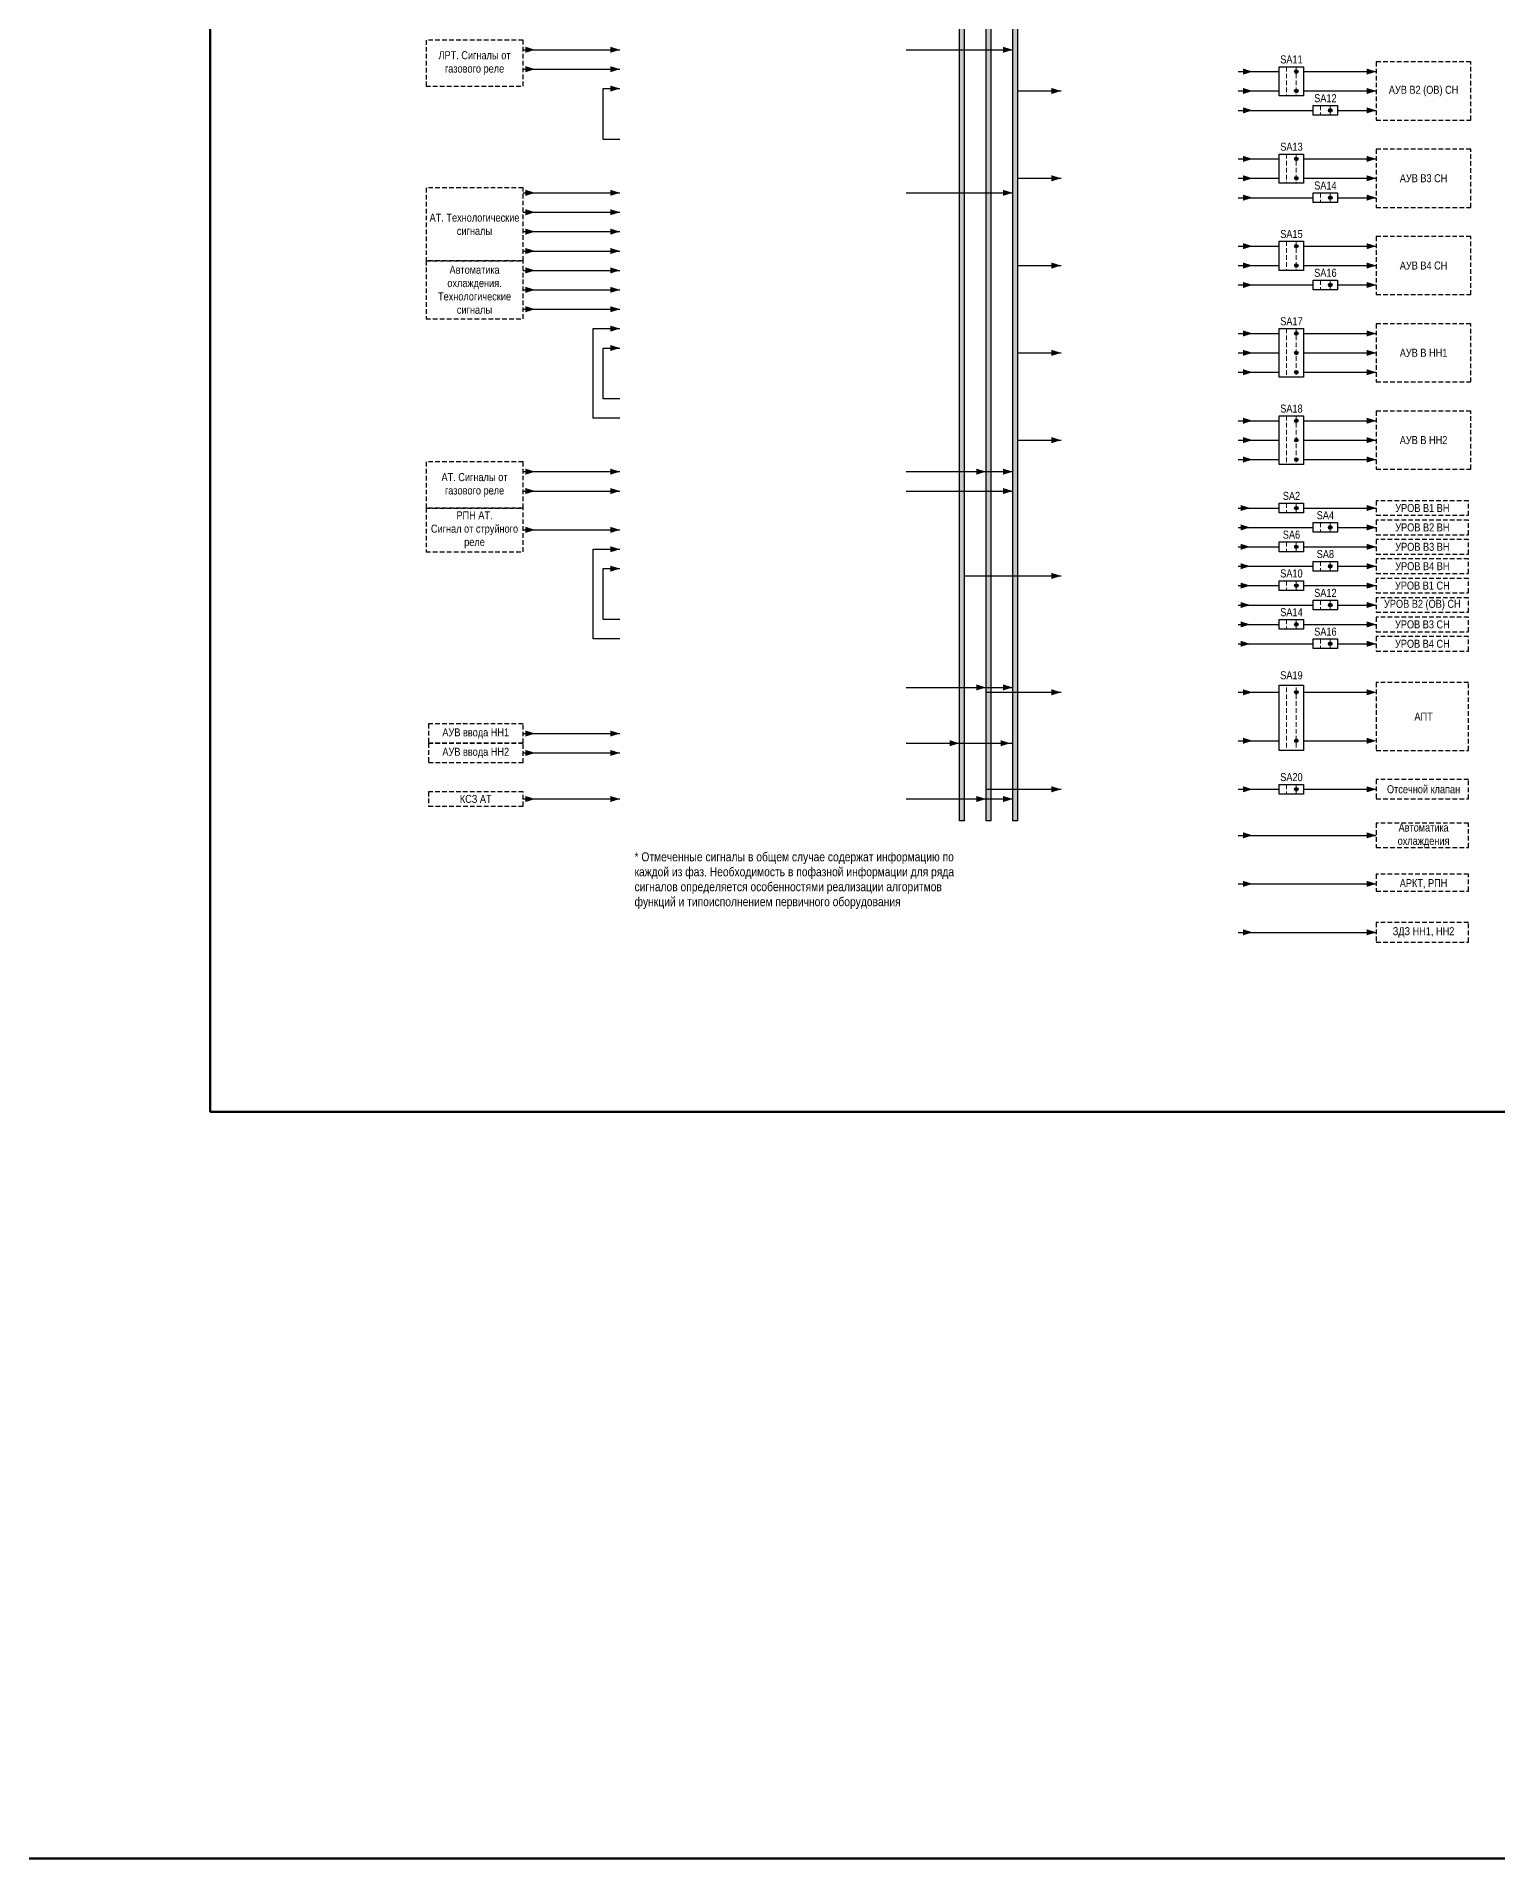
# Model space of a CAD drawing. Header units: millimetres. Extents: x 25558 to 49929, y 1902 to 19390.
# Drawn here: x 28120 to 28723, y 14208 to 14960 of the extents above; entities that cross this region are included whole.
import ezdxf

# ---------------------------------------------------------------- set-up
doc = ezdxf.new("R2010")
doc.units = ezdxf.units.MM
doc.linetypes.add('штриховая2', pattern=[9.525, 6.35, -3.175])
for name, color, linetype, lineweight in [('Основная', 7, 'Continuous', 30), ('Отключение_включение', 1, 'Continuous', 30), ('Тонкая', 7, 'Continuous', 5), ('Цепи внешние', 84, 'Continuous', 30), ('Цепи внутренние', 5, 'Continuous', 30), ('Штриховая', 7, 'штриховая2', 20)]:
    doc.layers.add(name, color=color, linetype=linetype, lineweight=lineweight)
doc.styles.add('Narrow', font='ARIALN.TTF')

msp = doc.modelspace()

# ---------------------------------------------------------------- hatches: boundary and pattern name
at = {"layer": 'Отключение_включение'}
h = msp.add_hatch(color=256, dxfattribs=at)
h.dxf.hatch_style = 1
h.paths.add_polyline_path([(28525, 15121), (28523, 15121), (28523, 14636), (28525, 14636)])
at = {"layer": 'Тонкая', "lineweight": 25, "ltscale": 0.25}
h = msp.add_hatch(color=256, dxfattribs=at)
edge = h.paths.add_edge_path()
edge.add_arc((28640, 14945), 0.75, 0, 360)
h = msp.add_hatch(color=256, dxfattribs=at)
edge = h.paths.add_edge_path()
edge.add_arc((28640, 14937), 0.75, 0, 360)
h = msp.add_hatch(color=256, dxfattribs=at)
edge = h.paths.add_edge_path()
edge.add_arc((28654, 14929), 0.75, 0, 360)
h = msp.add_hatch(color=256, dxfattribs=at)
edge = h.paths.add_edge_path()
edge.add_arc((28640, 14909), 0.75, 0, 360)
h = msp.add_hatch(color=256, dxfattribs=at)
edge = h.paths.add_edge_path()
edge.add_arc((28640, 14901), 0.75, 0, 360)
h = msp.add_hatch(color=256, dxfattribs=at)
edge = h.paths.add_edge_path()
edge.add_arc((28654, 14893), 0.75, 0, 360)
h = msp.add_hatch(color=256, dxfattribs=at)
edge = h.paths.add_edge_path()
edge.add_arc((28640, 14873), 0.75, 0, 360)
h = msp.add_hatch(color=256, dxfattribs=at)
edge = h.paths.add_edge_path()
edge.add_arc((28640, 14865), 0.75, 0, 360)
h = msp.add_hatch(color=256, dxfattribs=at)
edge = h.paths.add_edge_path()
edge.add_arc((28654, 14857), 0.75, 0, 360)
h = msp.add_hatch(color=256, dxfattribs=at)
edge = h.paths.add_edge_path()
edge.add_arc((28640, 14837), 0.75, 0, 360)
h = msp.add_hatch(color=256, dxfattribs=at)
edge = h.paths.add_edge_path()
edge.add_arc((28640, 14829), 0.75, 0, 360)
h = msp.add_hatch(color=256, dxfattribs=at)
edge = h.paths.add_edge_path()
edge.add_arc((28640, 14821), 0.75, 0, 360)
h = msp.add_hatch(color=256, dxfattribs=at)
edge = h.paths.add_edge_path()
edge.add_arc((28640, 14801), 0.75, 0, 360)
h = msp.add_hatch(color=256, dxfattribs=at)
edge = h.paths.add_edge_path()
edge.add_arc((28640, 14793), 0.75, 0, 360)
h = msp.add_hatch(color=256, dxfattribs=at)
edge = h.paths.add_edge_path()
edge.add_arc((28640, 14785), 0.75, 0, 360)
h = msp.add_hatch(color=256, dxfattribs=at)
edge = h.paths.add_edge_path()
edge.add_arc((28640, 14765), 0.75, 0, 360)
h = msp.add_hatch(color=256, dxfattribs=at)
edge = h.paths.add_edge_path()
edge.add_arc((28654, 14757), 0.75, 0, 360)
h = msp.add_hatch(color=256, dxfattribs=at)
edge = h.paths.add_edge_path()
edge.add_arc((28640, 14749), 0.75, 0, 360)
h = msp.add_hatch(color=256, dxfattribs=at)
edge = h.paths.add_edge_path()
edge.add_arc((28654, 14741), 0.75, 0, 360)
h = msp.add_hatch(color=256, dxfattribs=at)
edge = h.paths.add_edge_path()
edge.add_arc((28640, 14733), 0.75, 0, 360)
h = msp.add_hatch(color=256, dxfattribs=at)
edge = h.paths.add_edge_path()
edge.add_arc((28654, 14725), 0.75, 0, 360)
h = msp.add_hatch(color=256, dxfattribs=at)
edge = h.paths.add_edge_path()
edge.add_arc((28640, 14717), 0.75, 0, 360)
h = msp.add_hatch(color=256, dxfattribs=at)
edge = h.paths.add_edge_path()
edge.add_arc((28654, 14709), 0.75, 0, 360)
h = msp.add_hatch(color=256, dxfattribs=at)
edge = h.paths.add_edge_path()
edge.add_arc((28640, 14689), 0.75, 0, 360)
h = msp.add_hatch(color=256, dxfattribs=at)
edge = h.paths.add_edge_path()
edge.add_arc((28640, 14669), 0.75, 0, 360)
h = msp.add_hatch(color=256, dxfattribs=at)
edge = h.paths.add_edge_path()
edge.add_arc((28640, 14649), 0.75, 0, 360)
at = {"layer": 'Цепи внутренние', "ltscale": 0.3}
h = msp.add_hatch(color=256, dxfattribs=at)
h.dxf.hatch_style = 1
h.paths.add_polyline_path([(28503, 15121), (28501, 15121), (28501, 14636), (28503, 14636)])
h = msp.add_hatch(color=256, dxfattribs=at)
h.dxf.hatch_style = 1
h.paths.add_polyline_path([(28514, 15121), (28512, 15121), (28512, 14636), (28514, 14636)])

# ---------------------------------------------------------------- linework, layer by layer
at = {"layer": 'Основная'}
for points in [[(28633, 14947), (28643, 14947), (28643, 14935), (28633, 14935)], [(28647, 14931), (28657, 14931), (28657, 14927), (28647, 14927)], [(28633, 14911), (28643, 14911), (28643, 14899), (28633, 14899)], [(28647, 14895), (28657, 14895), (28657, 14891), (28647, 14891)], [(28633, 14875), (28643, 14875), (28643, 14863), (28633, 14863)], [(28647, 14859), (28657, 14859), (28657, 14855), (28647, 14855)], [(28633, 14839), (28643, 14839), (28643, 14819), (28633, 14819)], [(28633, 14803), (28643, 14803), (28643, 14783), (28633, 14783)], [(28633, 14767), (28643, 14767), (28643, 14763), (28633, 14763)], [(28647, 14759), (28657, 14759), (28657, 14755), (28647, 14755)], [(28633, 14751), (28643, 14751), (28643, 14747), (28633, 14747)], [(28647, 14743), (28657, 14743), (28657, 14739), (28647, 14739)], [(28633, 14735), (28643, 14735), (28643, 14731), (28633, 14731)], [(28647, 14727), (28657, 14727), (28657, 14723), (28647, 14723)], [(28633, 14719), (28643, 14719), (28643, 14715), (28633, 14715)], [(28647, 14711), (28657, 14711), (28657, 14707), (28647, 14707)], [(28633, 14692), (28643, 14692), (28643, 14665), (28633, 14665)], [(28633, 14651), (28643, 14651), (28643, 14647), (28633, 14647)]]:
    msp.add_lwpolyline(points, close=True, dxfattribs=at)
at = {"layer": 'Отключение_включение'}
for p, q in [((28479, 14954), (28523, 14954)), ((28616, 14945), (28633, 14945)), ((28643, 14945), (28673, 14945)), ((28525, 14937), (28543, 14937)), ((28616, 14909), (28633, 14909)), ((28643, 14909), (28673, 14909)), ((28479, 14895), (28523, 14895)), ((28525, 14901), (28543, 14901)), ((28616, 14873), (28633, 14873)), ((28643, 14873), (28673, 14873)), ((28525, 14865), (28543, 14865)), ((28616, 14837), (28633, 14837)), ((28643, 14837), (28673, 14837)), ((28525, 14829), (28543, 14829)), ((28616, 14801), (28633, 14801)), ((28643, 14801), (28673, 14801)), ((28525, 14793), (28543, 14793)), ((28479, 14780), (28523, 14780)), ((28479, 14772), (28523, 14772)), ((28479, 14691), (28523, 14691)), ((28479, 14668), (28523, 14668)), ((28479, 14645), (28523, 14645))]:
    msp.add_line(p, q, dxfattribs=at)
msp.add_lwpolyline([(28523, 15121), (28525, 15121), (28525, 14636), (28523, 14636)], close=True, dxfattribs=at)
for points in [[(28523, 14954, 0, 2.5, 0), (28519, 14954, 0, 0, 0)], [(28622, 14945, 0, 2.5, 0), (28618, 14945, 0, 0, 0)], [(28673, 14945, 0, 2.5, 0), (28669, 14945, 0, 0, 0)], [(28543, 14937, 0, 2.5, 0), (28539, 14937, 0, 0, 0)], [(28622, 14909, 0, 2.5, 0), (28618, 14909, 0, 0, 0)], [(28673, 14909, 0, 2.5, 0), (28669, 14909, 0, 0, 0)], [(28543, 14901, 0, 2.5, 0), (28539, 14901, 0, 0, 0)], [(28523, 14895, 0, 2.5, 0), (28519, 14895, 0, 0, 0)], [(28622, 14873, 0, 2.5, 0), (28618, 14873, 0, 0, 0)], [(28673, 14873, 0, 2.5, 0), (28669, 14873, 0, 0, 0)], [(28543, 14865, 0, 2.5, 0), (28539, 14865, 0, 0, 0)], [(28622, 14837, 0, 2.5, 0), (28618, 14837, 0, 0, 0)], [(28673, 14837, 0, 2.5, 0), (28669, 14837, 0, 0, 0)], [(28543, 14829, 0, 2.5, 0), (28539, 14829, 0, 0, 0)], [(28622, 14801, 0, 2.5, 0), (28618, 14801, 0, 0, 0)], [(28673, 14801, 0, 2.5, 0), (28669, 14801, 0, 0, 0)], [(28543, 14793, 0, 2.5, 0), (28539, 14793, 0, 0, 0)], [(28512, 14780, 0, 2.5, 0), (28508, 14780, 0, 0, 0)], [(28523, 14780, 0, 2.5, 0), (28519, 14780, 0, 0, 0)], [(28523, 14772, 0, 2.5, 0), (28519, 14772, 0, 0, 0)], [(28512, 14691, 0, 2.5, 0), (28508, 14691, 0, 0, 0)], [(28523, 14691, 0, 2.5, 0), (28519, 14691, 0, 0, 0)], [(28501, 14668, 0, 2.5, 0), (28497, 14668, 0, 0, 0)], [(28522, 14668, 0, 2.5, 0), (28518, 14668, 0, 0, 0)], [(28512, 14645, 0, 2.5, 0), (28508, 14645, 0, 0, 0)], [(28523, 14645, 0, 2.5, 0), (28519, 14645, 0, 0, 0)]]:
    msp.add_lwpolyline(points, format="xyseb", dxfattribs=at)
at = {"layer": 'Тонкая', "lineweight": 50}
msp.add_lwpolyline([(25558, 19390), (32565, 19390), (32565, 14208), (25558, 14208)], close=True, dxfattribs=at)
at = {"layer": 'Тонкая', "color": 3, "lineweight": 50}
msp.add_lwpolyline([(28786, 14516), (28192, 14516), (28192, 15356), (28786, 15356)], close=True, dxfattribs=at)
at = {"layer": 'Тонкая', "lineweight": 25, "ltscale": 0.25}
for centre in [(28640, 14945), (28640, 14937), (28654, 14929), (28640, 14909), (28640, 14901), (28654, 14893), (28640, 14873), (28640, 14865), (28654, 14857), (28640, 14837), (28640, 14829), (28640, 14821), (28640, 14801), (28640, 14793), (28640, 14785), (28640, 14765), (28654, 14757), (28640, 14749), (28654, 14741), (28640, 14733), (28654, 14725), (28640, 14717), (28654, 14709), (28640, 14689), (28640, 14669), (28640, 14649)]:
    msp.add_circle(centre, 0.75, dxfattribs=at)
at = {"layer": 'Цепи внешние', "ltscale": 0.3}
for p, q in [((28321, 14954), (28361, 14954)), ((28321, 14946), (28361, 14946)), ((28616, 14937), (28633, 14937)), ((28643, 14937), (28673, 14937)), ((28616, 14929), (28647, 14929)), ((28657, 14929), (28673, 14929)), ((28321, 14895), (28361, 14895)), ((28616, 14901), (28633, 14901)), ((28643, 14901), (28673, 14901)), ((28616, 14893), (28647, 14893)), ((28657, 14893), (28673, 14893)), ((28321, 14887), (28361, 14887)), ((28321, 14879), (28361, 14879)), ((28321, 14871), (28361, 14871)), ((28616, 14865), (28633, 14865)), ((28643, 14865), (28673, 14865)), ((28321, 14863), (28361, 14863)), ((28321, 14855), (28361, 14855)), ((28616, 14857), (28647, 14857)), ((28657, 14857), (28673, 14857)), ((28321, 14847), (28361, 14847)), ((28616, 14829), (28633, 14829)), ((28643, 14829), (28673, 14829)), ((28616, 14821), (28633, 14821)), ((28643, 14821), (28673, 14821)), ((28616, 14793), (28633, 14793)), ((28643, 14793), (28673, 14793)), ((28616, 14785), (28633, 14785)), ((28643, 14785), (28673, 14785)), ((28321, 14780), (28361, 14780)), ((28321, 14772), (28361, 14772)), ((28321, 14756), (28361, 14756)), ((28321, 14672), (28361, 14672)), ((28321, 14664), (28361, 14664)), ((28321, 14645), (28361, 14645))]:
    msp.add_line(p, q, dxfattribs=at)
at = {"layer": 'Цепи внешние'}
for p, q in [((28616, 14765), (28633, 14765)), ((28643, 14765), (28673, 14765)), ((28616, 14757), (28647, 14757)), ((28657, 14757), (28673, 14757)), ((28616, 14749), (28633, 14749)), ((28643, 14749), (28673, 14749)), ((28616, 14741), (28647, 14741)), ((28657, 14741), (28673, 14741)), ((28616, 14733), (28633, 14733)), ((28643, 14733), (28673, 14733)), ((28616, 14725), (28647, 14725)), ((28657, 14725), (28673, 14725)), ((28616, 14717), (28633, 14717)), ((28643, 14717), (28673, 14717)), ((28616, 14709), (28647, 14709)), ((28657, 14709), (28673, 14709)), ((28616, 14689), (28633, 14689)), ((28643, 14689), (28669, 14689)), ((28616, 14669), (28633, 14669)), ((28643, 14669), (28669, 14669)), ((28616, 14649), (28633, 14649)), ((28643, 14649), (28673, 14649)), ((28616, 14610), (28673, 14610)), ((28616, 14590), (28673, 14590))]:
    msp.add_line(p, q, dxfattribs=at)
at = {"layer": 'Цепи внешние', "linetype": 'штриховая2', "ltscale": 0.3}
for points in [[(28321, 14958), (28281, 14958), (28281, 14939), (28321, 14939)], [(28712, 14949), (28673, 14949), (28673, 14925), (28712, 14925)], [(28712, 14913), (28673, 14913), (28673, 14889), (28712, 14889)], [(28321, 14897), (28281, 14897), (28281, 14867), (28321, 14867)], [(28712, 14877), (28673, 14877), (28673, 14853), (28712, 14853)], [(28321, 14867), (28281, 14867), (28281, 14843), (28321, 14843)], [(28712, 14841), (28673, 14841), (28673, 14817), (28712, 14817)], [(28712, 14805), (28673, 14805), (28673, 14781), (28712, 14781)], [(28321, 14784), (28281, 14784), (28281, 14765), (28321, 14765)], [(28711, 14768), (28673, 14768), (28673, 14762), (28711, 14762)], [(28321, 14765), (28281, 14765), (28281, 14747), (28321, 14747)], [(28711, 14760), (28673, 14760), (28673, 14754), (28711, 14754)], [(28711, 14752), (28673, 14752), (28673, 14746), (28711, 14746)], [(28711, 14744), (28673, 14744), (28673, 14738), (28711, 14738)], [(28711, 14736), (28673, 14736), (28673, 14730), (28711, 14730)], [(28711, 14728), (28673, 14728), (28673, 14722), (28711, 14722)], [(28711, 14720), (28673, 14720), (28673, 14714), (28711, 14714)], [(28711, 14712), (28673, 14712), (28673, 14706), (28711, 14706)], [(28711, 14693), (28673, 14693), (28673, 14665), (28711, 14665)], [(28321, 14676), (28282, 14676), (28282, 14668), (28321, 14668)], [(28321, 14668), (28282, 14668), (28282, 14660), (28321, 14660)], [(28321, 14648), (28282, 14648), (28282, 14642), (28321, 14642)], [(28711, 14653), (28673, 14653), (28673, 14645), (28711, 14645)], [(28711, 14635), (28673, 14635), (28673, 14625), (28711, 14625)], [(28711, 14614), (28673, 14614), (28673, 14607), (28711, 14607)], [(28711, 14594), (28673, 14594), (28673, 14586), (28711, 14586)]]:
    msp.add_lwpolyline(points, close=True, dxfattribs=at)
at = {"layer": 'Цепи внешние', "ltscale": 0.3}
for points in [[(28326, 14954, 0, 2.5, 0), (28322, 14954, 0, 0, 0)], [(28361, 14954, 0, 2.5, 0), (28357, 14954, 0, 0, 0)], [(28326, 14946, 0, 2.5, 0), (28322, 14946, 0, 0, 0)], [(28361, 14946, 0, 2.5, 0), (28357, 14946, 0, 0, 0)], [(28622, 14937, 0, 2.5, 0), (28618, 14937, 0, 0, 0)], [(28673, 14937, 0, 2.5, 0), (28669, 14937, 0, 0, 0)], [(28622, 14929, 0, 2.5, 0), (28618, 14929, 0, 0, 0)], [(28673, 14929, 0, 2.5, 0), (28669, 14929, 0, 0, 0)], [(28622, 14901, 0, 2.5, 0), (28618, 14901, 0, 0, 0)], [(28673, 14901, 0, 2.5, 0), (28669, 14901, 0, 0, 0)], [(28326, 14895, 0, 2.5, 0), (28322, 14895, 0, 0, 0)], [(28361, 14895, 0, 2.5, 0), (28357, 14895, 0, 0, 0)], [(28326, 14887, 0, 2.5, 0), (28322, 14887, 0, 0, 0)], [(28361, 14887, 0, 2.5, 0), (28357, 14887, 0, 0, 0)], [(28622, 14893, 0, 2.5, 0), (28618, 14893, 0, 0, 0)], [(28673, 14893, 0, 2.5, 0), (28669, 14893, 0, 0, 0)], [(28326, 14879, 0, 2.5, 0), (28322, 14879, 0, 0, 0)], [(28361, 14879, 0, 2.5, 0), (28357, 14879, 0, 0, 0)], [(28326, 14871, 0, 2.5, 0), (28322, 14871, 0, 0, 0)], [(28361, 14871, 0, 2.5, 0), (28357, 14871, 0, 0, 0)], [(28622, 14865, 0, 2.5, 0), (28618, 14865, 0, 0, 0)], [(28673, 14865, 0, 2.5, 0), (28669, 14865, 0, 0, 0)], [(28326, 14863, 0, 2.5, 0), (28322, 14863, 0, 0, 0)], [(28361, 14863, 0, 2.5, 0), (28357, 14863, 0, 0, 0)], [(28622, 14857, 0, 2.5, 0), (28618, 14857, 0, 0, 0)], [(28673, 14857, 0, 2.5, 0), (28669, 14857, 0, 0, 0)], [(28326, 14855, 0, 2.5, 0), (28322, 14855, 0, 0, 0)], [(28361, 14855, 0, 2.5, 0), (28357, 14855, 0, 0, 0)], [(28326, 14847, 0, 2.5, 0), (28322, 14847, 0, 0, 0)], [(28361, 14847, 0, 2.5, 0), (28357, 14847, 0, 0, 0)], [(28622, 14829, 0, 2.5, 0), (28618, 14829, 0, 0, 0)], [(28673, 14829, 0, 2.5, 0), (28669, 14829, 0, 0, 0)], [(28622, 14821, 0, 2.5, 0), (28618, 14821, 0, 0, 0)], [(28673, 14821, 0, 2.5, 0), (28669, 14821, 0, 0, 0)], [(28622, 14793, 0, 2.5, 0), (28618, 14793, 0, 0, 0)], [(28673, 14793, 0, 2.5, 0), (28669, 14793, 0, 0, 0)], [(28622, 14785, 0, 2.5, 0), (28618, 14785, 0, 0, 0)], [(28673, 14785, 0, 2.5, 0), (28669, 14785, 0, 0, 0)], [(28326, 14780, 0, 2.5, 0), (28322, 14780, 0, 0, 0)], [(28361, 14780, 0, 2.5, 0), (28357, 14780, 0, 0, 0)], [(28326, 14772, 0, 2.5, 0), (28322, 14772, 0, 0, 0)], [(28361, 14772, 0, 2.5, 0), (28357, 14772, 0, 0, 0)], [(28621, 14765, 0, 2.5, 0), (28617, 14765, 0, 0, 0)], [(28673, 14765, 0, 2.5, 0), (28669, 14765, 0, 0, 0)], [(28326, 14756, 0, 2.5, 0), (28322, 14756, 0, 0, 0)], [(28361, 14756, 0, 2.5, 0), (28357, 14756, 0, 0, 0)], [(28621, 14757, 0, 2.5, 0), (28617, 14757, 0, 0, 0)], [(28673, 14757, 0, 2.5, 0), (28669, 14757, 0, 0, 0)], [(28621, 14749, 0, 2.5, 0), (28617, 14749, 0, 0, 0)], [(28673, 14749, 0, 2.5, 0), (28669, 14749, 0, 0, 0)], [(28621, 14741, 0, 2.5, 0), (28617, 14741, 0, 0, 0)], [(28673, 14741, 0, 2.5, 0), (28669, 14741, 0, 0, 0)], [(28621, 14733, 0, 2.5, 0), (28617, 14733, 0, 0, 0)], [(28673, 14733, 0, 2.5, 0), (28669, 14733, 0, 0, 0)], [(28621, 14725, 0, 2.5, 0), (28617, 14725, 0, 0, 0)], [(28673, 14725, 0, 2.5, 0), (28669, 14725, 0, 0, 0)], [(28621, 14717, 0, 2.5, 0), (28617, 14717, 0, 0, 0)], [(28673, 14717, 0, 2.5, 0), (28669, 14717, 0, 0, 0)], [(28621, 14709, 0, 2.5, 0), (28617, 14709, 0, 0, 0)], [(28673, 14709, 0, 2.5, 0), (28669, 14709, 0, 0, 0)], [(28326, 14672, 0, 2.5, 0), (28322, 14672, 0, 0, 0)], [(28361, 14672, 0, 2.5, 0), (28357, 14672, 0, 0, 0)], [(28326, 14664, 0, 2.5, 0), (28322, 14664, 0, 0, 0)], [(28361, 14664, 0, 2.5, 0), (28357, 14664, 0, 0, 0)], [(28326, 14645, 0, 2.5, 0), (28322, 14645, 0, 0, 0)], [(28361, 14645, 0, 2.5, 0), (28357, 14645, 0, 0, 0)]]:
    msp.add_lwpolyline(points, format="xyseb", dxfattribs=at)
at = {"layer": 'Цепи внешние'}
for points in [[(28622, 14689, 0, 2.5, 0), (28618, 14689, 0, 0, 0)], [(28673, 14689, 0, 2.5, 0), (28669, 14689, 0, 0, 0)], [(28622, 14669, 0, 2.5, 0), (28618, 14669, 0, 0, 0)], [(28673, 14669, 0, 2.5, 0), (28669, 14669, 0, 0, 0)], [(28622, 14649, 0, 2.5, 0), (28618, 14649, 0, 0, 0)], [(28673, 14649, 0, 2.5, 0), (28669, 14649, 0, 0, 0)], [(28622, 14630, 0, 2.5, 0), (28618, 14630, 0, 0, 0)], [(28673, 14630, 0, 2.5, 0), (28669, 14630, 0, 0, 0)], [(28622, 14610, 0, 2.5, 0), (28618, 14610, 0, 0, 0)], [(28673, 14610, 0, 2.5, 0), (28669, 14610, 0, 0, 0)], [(28622, 14590, 0, 2.5, 0), (28618, 14590, 0, 0, 0)], [(28673, 14590, 0, 2.5, 0), (28669, 14590, 0, 0, 0)]]:
    msp.add_lwpolyline(points, format="xyseb", dxfattribs=at)
msp.add_lwpolyline([(28616, 14630), (28673, 14630)], dxfattribs=at)
at = {"layer": 'Цепи внутренние', "ltscale": 0.3}
for p, q in [((28354, 14917), (28354, 14938)), ((28354, 14938), (28361, 14938)), ((28361, 14917), (28354, 14917)), ((28350, 14802), (28350, 14839)), ((28350, 14839), (28361, 14839)), ((28354, 14810), (28354, 14831)), ((28354, 14831), (28361, 14831)), ((28361, 14810), (28354, 14810)), ((28361, 14802), (28350, 14802)), ((28350, 14711), (28350, 14748)), ((28350, 14748), (28361, 14748)), ((28354, 14719), (28354, 14740)), ((28354, 14740), (28361, 14740)), ((28503, 14737), (28543, 14737)), ((28361, 14719), (28354, 14719)), ((28361, 14711), (28350, 14711)), ((28512, 14689), (28543, 14689)), ((28512, 14649), (28543, 14649))]:
    msp.add_line(p, q, dxfattribs=at)
for points in [[(28501, 15121), (28503, 15121), (28503, 14636), (28501, 14636)], [(28512, 15121), (28514, 15121), (28514, 14636), (28512, 14636)]]:
    msp.add_lwpolyline(points, close=True, dxfattribs=at)
for points in [[(28361, 14938, 0, 2.5, 0), (28357, 14938, 0, 0, 0)], [(28361, 14839, 0, 2.5, 0), (28357, 14839, 0, 0, 0)], [(28361, 14831, 0, 2.5, 0), (28357, 14831, 0, 0, 0)], [(28361, 14748, 0, 2.5, 0), (28357, 14748, 0, 0, 0)], [(28361, 14740, 0, 2.5, 0), (28357, 14740, 0, 0, 0)], [(28543, 14737, 0, 2.5, 0), (28539, 14737, 0, 0, 0)], [(28543, 14689, 0, 2.5, 0), (28539, 14689, 0, 0, 0)], [(28543, 14649, 0, 2.5, 0), (28539, 14649, 0, 0, 0)]]:
    msp.add_lwpolyline(points, format="xyseb", dxfattribs=at)
at = {"layer": 'Штриховая', "ltscale": 0.3}
for p, q in [((28636, 14947), (28636, 14935)), ((28640, 14947), (28640, 14935)), ((28650, 14931), (28650, 14927)), ((28654, 14931), (28654, 14927)), ((28636, 14911), (28636, 14899)), ((28640, 14911), (28640, 14899)), ((28650, 14895), (28650, 14891)), ((28654, 14895), (28654, 14891)), ((28636, 14875), (28636, 14863)), ((28640, 14875), (28640, 14863)), ((28650, 14859), (28650, 14855)), ((28654, 14859), (28654, 14855)), ((28636, 14839), (28636, 14819)), ((28640, 14839), (28640, 14819)), ((28636, 14803), (28636, 14783)), ((28640, 14803), (28640, 14783)), ((28636, 14767), (28636, 14763)), ((28640, 14767), (28640, 14763)), ((28650, 14759), (28650, 14755)), ((28654, 14759), (28654, 14755)), ((28636, 14751), (28636, 14747)), ((28640, 14751), (28640, 14747)), ((28650, 14743), (28650, 14739)), ((28654, 14743), (28654, 14739)), ((28636, 14735), (28636, 14731)), ((28640, 14735), (28640, 14731)), ((28650, 14727), (28650, 14723)), ((28654, 14727), (28654, 14723)), ((28636, 14719), (28636, 14715)), ((28640, 14719), (28640, 14715)), ((28650, 14711), (28650, 14707)), ((28654, 14711), (28654, 14707)), ((28636, 14691), (28636, 14666)), ((28640, 14691), (28640, 14666)), ((28636, 14651), (28636, 14647)), ((28640, 14651), (28640, 14647))]:
    msp.add_line(p, q, dxfattribs=at)

# ---------------------------------------------------------------- texts
at = {"layer": 'Основная', "style": 'Narrow'}
for s, insert, char_height, width, attachment_point in [('ЛРТ. Сигналы от газового реле', (28301, 14948.5), 3.3, 40, 5), ('SA11', (28638, 14950), 3.3, 39, 5), ('SA12', (28652, 14934), 3.3, 39, 5), ('АУВ В2 (ОВ) СН', (28692.5, 14937), 3.3, 39, 5), ('SA13', (28638, 14914), 3.3, 8.8977, 5), ('АУВ В3 СН', (28692.5, 14901), 3.3, 39, 5), ('SA14', (28652, 14898), 3.3, 8.0123, 5), ('АТ. Технологические сигналы', (28301, 14882), 3.3, 40, 5), ('SA15', (28638, 14878), 3.3, 8.8977, 5), ('Автоматика охлаждения. \\PТехнологические сигналы ', (28301, 14855), 3.3, 40, 5), ('АУВ В4 СН', (28692.5, 14865), 3.3, 39, 5), ('SA16', (28652, 14862), 3.3, 8.0123, 5), ('SA17', (28638, 14842), 3.3, 39, 5), ('АУВ В НН1', (28692.5, 14829), 3.3, 39, 5), ('SA18', (28638, 14806), 3.3, 39, 5), ('АУВ В НН2', (28692.5, 14793), 3.3, 39, 5), ('АТ. Сигналы от газового реле', (28301, 14774.5), 3.3, 40, 5), ('SA2', (28638, 14770), 3.3, 39, 5), ('РПН АТ. \\PСигнал от струйного реле ', (28301, 14756), 3.3, 40, 5), ('SA4', (28652, 14762), 3.3, 39, 5), ('УРОВ В1 ВН', (28692, 14765), 3.3, 38, 5), ('SA6', (28638, 14754), 3.3, 39, 5), ('УРОВ В2 ВН', (28692, 14757), 3.3, 38, 5), ('SA8', (28652, 14746), 3.3, 39, 5), ('УРОВ В3 ВН', (28692, 14749), 3.3, 38, 5), ('SA10', (28638, 14738), 3.3, 39, 5), ('УРОВ В4 ВН', (28692, 14741), 3.3, 38, 5), ('SA12', (28652, 14730), 3.3, 39, 5), ('УРОВ В1 СН', (28692, 14733), 3.3, 38, 5), ('SA14', (28638, 14722), 3.3, 39, 5), ('УРОВ В2 (ОВ) СН', (28692, 14725), 3.3, 38, 5), ('SA16', (28652, 14714), 3.3, 39, 5), ('УРОВ В3 СН', (28692, 14717), 3.3, 38, 5), ('УРОВ В4 СН', (28692, 14709), 3.3, 38, 5), ('SA19', (28638, 14696), 3.3, 39, 5), ('АПТ', (28692.5, 14679), 3.3, 39, 5), ('АУВ ввода {\\C0;НН1}', (28301.5, 14672), 3.3, 39, 5), ('АУВ ввода {\\C0;НН2}', (28301.5, 14664), 3.3, 39, 5), ('SA20', (28638, 14654), 3.3, 39, 5), ('Отсечной клапан', (28692.5, 14649), 3.3, 39, 5), ('КСЗ АТ', (28301.5, 14645), 3.3, 39, 5), ('Автоматика охлаждения', (28692.5, 14630), 3.3, 39, 5), ('* Отмеченные сигналы в общем случае содержат информацию по каждой из фаз. Необходимость в пофазной информации для ряда сигналов определяется особенностями реализации алгоритмов функций и типоисполнением первичного оборудования', (28367, 14623), 3.7, 139, 1), ('АРКТ, РПН', (28692.5, 14610), 3.3, 39, 5), ('ЗДЗ НН1, НН2', (28692.5, 14590), 3.3, 39, 5)]:
    msp.add_mtext(s, dxfattribs=dict(at, insert=insert, char_height=char_height, width=width, attachment_point=attachment_point))

doc.saveas('drawing.dxf')
